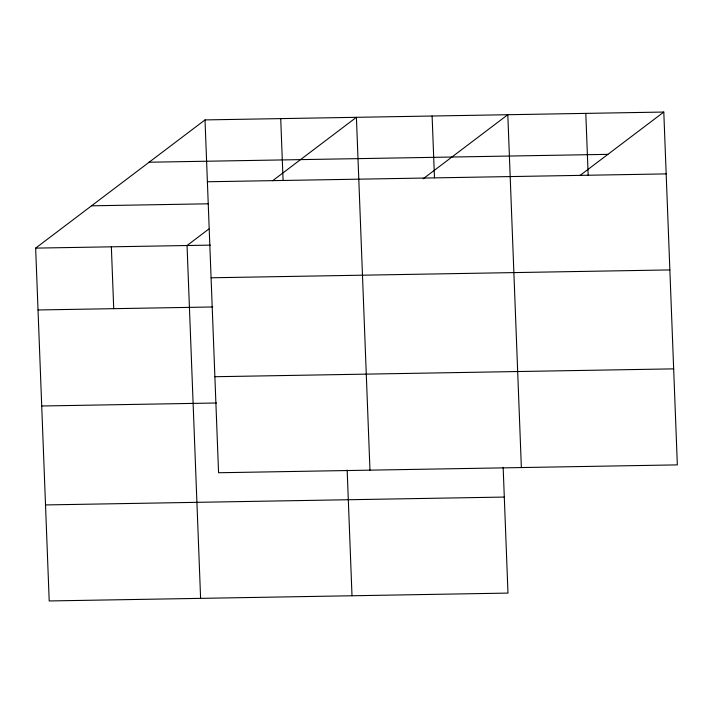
<?xml version="1.0" encoding="UTF-8"?>
<svg xmlns="http://www.w3.org/2000/svg" width="713" height="713" viewBox="0 0 713 713"><rect width="100%" height="100%" fill="white"/><g stroke="black" fill="none" stroke-linecap="round" stroke-linejoin="round"><path stroke-width="1.07" d="M503.155 467.389L507.986 593.091L49.206 600.952L35.65 248.115L205.014 119.909L663.794 112.048L677.35 464.885L218.57 472.746L205.014 119.909M208.882 228.989L187.047 245.522L200.603 598.359M272.58 180.772L356.411 117.306L369.967 470.152M423.13 178.82L507.808 114.713L521.363 467.559M579.963 175.505L663.794 112.048M149.124 162.216L607.904 154.356M207.394 181.762L666.174 173.901M91.54 205.807L208.428 203.802M35.65 248.115L210.424 245.12M211.084 277.785L669.864 269.924M38.03 309.968L212.804 306.973M214.88 376.722L673.66 368.862M41.719 405.991L216.494 402.997M45.516 504.929L504.296 497.068M585.801 113.385L588.18 175.238M432.114 116.014L434.484 177.867M347.169 470.063L351.999 595.765M280.717 118.608L283.088 180.46M111.353 246.814L113.723 308.676"/></g></svg>
